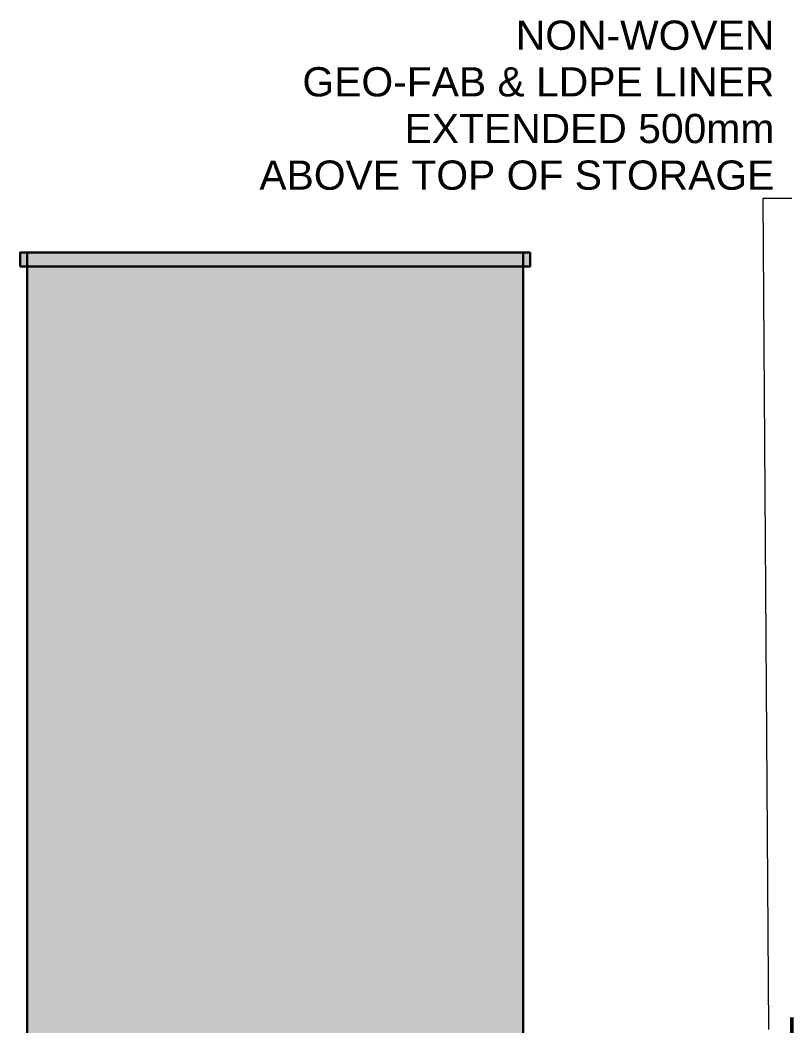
# Model space of a CAD drawing. Header units: millimetres. Extents: x -1213 to 3778, y -853 to 3288.
# Drawn here: x 2580 to 3514, y 2064 to 3281 of the extents above; entities that cross this region are included whole.
import ezdxf
from ezdxf.enums import TextEntityAlignment as Align

# ---------------------------------------------------------------- set-up
doc = ezdxf.new("R2010")
doc.units = ezdxf.units.MM
doc.linetypes.add('DASH_99_21', pattern=[119.944444, 98.777778, -21.166667])
for name, color, linetype in [('ANNOTATIONS', 7, 'Continuous'), ('GEOFAB', 5, 'Continuous'), ('LEADERS', 7, 'Continuous'), ('MANHOLES', 3, 'Continuous')]:
    doc.layers.add(name, color=color, linetype=linetype)
doc.styles.add('ARIAL', font='arial.ttf')

msp = doc.modelspace()

# ---------------------------------------------------------------- linework, layer by layer
at = {"layer": 'GEOFAB', "color": 5, "linetype": 'DASH_99_21', "lineweight": 50}
msp.add_line((3513.5, -63.5), (3513.5, 2088.2), dxfattribs=at)
at = {"layer": 'LEADERS', "lineweight": 18}
for p, q in [((3513.5, 3065.4), (3478.2, 3065.4)), ((3478.2, 3065.4), (3485.3, 2060))]:
    msp.add_line(p, q, dxfattribs=at)
at = {"layer": 'MANHOLES', "lineweight": 30}
for points in [[(2579.9, 2983.1), (3196.8, 2983.1), (3196.8, 3000), (2579.9, 3000)], [(2588.3, 1560), (3188.3, 1560), (3188.3, 3000), (2588.3, 3000)]]:
    msp.add_lwpolyline(points, close=True, dxfattribs=at)
at = {"layer": 'MANHOLES', "true_color": 0x737373}
msp.add_solid([(2579.9, 2983.1), (3196.8, 2983.1), (2579.9, 3000), (3196.8, 3000)], dxfattribs=at)
at = {"layer": 'MANHOLES', "true_color": 0xb8b8b8}
msp.add_solid([(2588.3, 1560), (3188.3, 1560), (2588.3, 3000), (3188.3, 3000)], dxfattribs=at)

# ---------------------------------------------------------------- texts
at = {"layer": 'ANNOTATIONS', "style": 'ARIAL'}
for s, height, p in [('NON-WOVEN', 35.36, (3492.3, 3245.3)), ('GEO-FAB & LDPE LINER', 35.362, (3492.3, 3188.9)), ('EXTENDED 500mm', 35.362, (3492.3, 3132.4)), ('ABOVE TOP OF STORAGE', 35.362, (3492.3, 3076))]:
    msp.add_text(s, height=height, dxfattribs=at).set_placement(p, align=Align.RIGHT)

doc.saveas('drawing.dxf')
